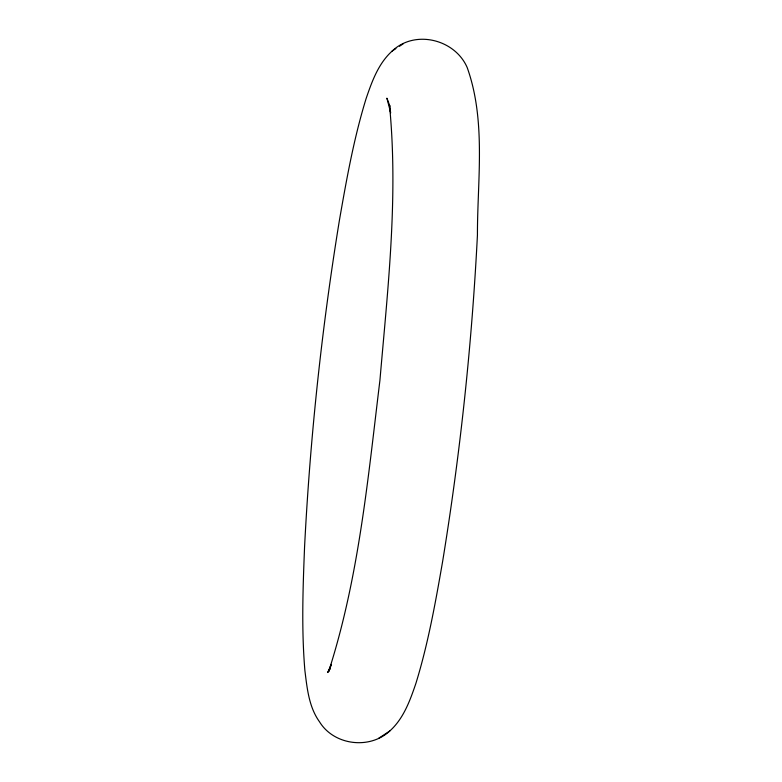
<?xml version="1.0" encoding="UTF-8"?>
<svg xmlns="http://www.w3.org/2000/svg" width="782" height="782" viewBox="0 0 782 782"><rect width="100%" height="100%" fill="white"/><g stroke="black" fill="none" stroke-linecap="round" stroke-linejoin="round"><path stroke-width="1.17" d="M330.287 668.454L327.668 672.5L331.431 664.368L328.596 671.689C358.948 577.546 367.98 478.076 379.925 380.326C387.755 289.017 398.458 196.761 389.485 105.169L390.521 111.777M328.841 670.448L330.209 668.444M392.163 51.055C378.4 63.45 371.978 81.406 366.142 98.483C353.865 138.238 346.553 179.293 339.427 220.221C321.754 328.362 310.131 437.5 304.569 546.941C302.927 588.103 301.412 629.432 304.892 670.555C307.101 688.16 308.841 707.016 319.545 721.845C333.982 745.402 369.7 749.782 389.837 730.945C403.6 718.55 410.022 700.594 415.858 683.517C428.135 643.762 435.447 602.697 442.573 561.779C460.246 453.638 471.869 344.491 477.431 235.059C477.362 179.713 486.228 120.77 467.177 67.506C454.958 39.315 414.988 29.286 392.163 51.055L395.907 48.562M399.514 46.246L403.317 43.714M378.683 738.286L389.837 730.945M389.935 106.156L386.904 98.161L390.697 112.882"/></g></svg>
